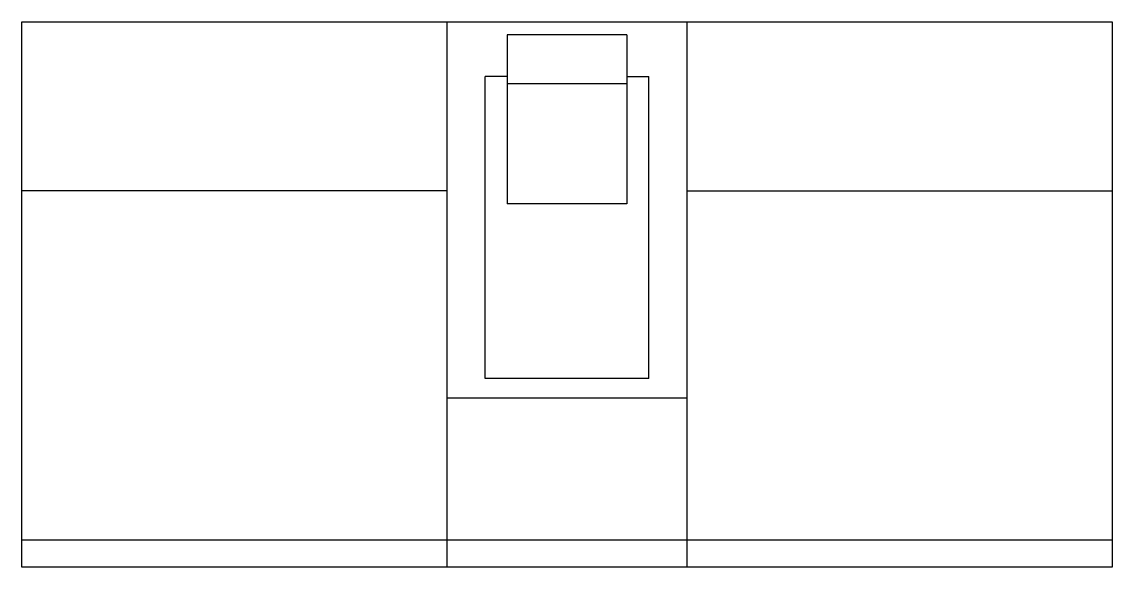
# Model space of a CAD drawing. Extents: x 0 to 100, y 0 to 50.
import ezdxf
from ezdxf.enums import TextEntityAlignment as Align

# ---------------------------------------------------------------- set-up
doc = ezdxf.new("R2010")
doc.units = 0
doc.layers.add('--4N-THT. MCB-MCCB-ACB', color=124, linetype='CONTINUOUS')
doc.layers.add('--6N-THT. HOLE COVER', color=2, linetype='CONTINUOUS')
doc.styles.add('- 13.0', font='times.ttf', dxfattribs={"height": 13})

# ---------------------------------------------------------------- blocks, each defined once
blk = doc.blocks.new('06 - N - SC MCCB LỖ ĐỤC EZC250 3 PHASE')
at = {"layer": '--6N-THT. HOLE COVER', "color": 124}
for p, q in [((5.499, 23.8), (-5.501, 23.8)), ((-5.501, 23.8), (-5.501, 8.299)), ((5.499, 23.8), (5.499, 8.299)), ((-5.501, 20), (-7.502, 20)), ((-7.502, -7.703), (-7.502, 20)), ((5.499, 19.3), (-5.501, 19.3)), ((5.499, 20), (7.5, 20)), ((7.5, -7.703), (7.5, 20)), ((-11.002, 9.499), (-50, 9.499)), ((11, 9.499), (50, 9.499)), ((5.499, 8.299), (-5.501, 8.299)), ((7.5, -7.703), (-7.502, -7.703)), ((11, -9.503), (-11.002, -9.503)), ((-50, -22.5), (50, -22.5))]:
    blk.add_line(p, q, dxfattribs=at)
at = {"layer": '--6N-THT. HOLE COVER', "color": 1}
blk.add_lwpolyline([(-50, 25), (50, 25), (50, -25), (-50, -25)], close=True, dxfattribs=at)
at = {"layer": '--6N-THT. HOLE COVER', "color": 2}
blk.add_lwpolyline([(-11.002, 25), (11, 25), (11, -25), (-11.002, -25)], close=True, dxfattribs=at)
at = {"layer": '--4N-THT. MCB-MCCB-ACB', "color": 3, "style": '- 13.0'}
for tag, p in [('MCCB', (0, 60)), ('AMPE', (0, 40))]:
    blk.add_attdef(tag, text='', height=13, dxfattribs=at).set_placement(p, align=Align.MIDDLE_CENTER)

msp = doc.modelspace()

# ---------------------------------------------------------------- block references
msp.add_blockref('06 - N - SC MCCB LỖ ĐỤC EZC250 3 PHASE', (50, 25))

doc.saveas('drawing.dxf')
